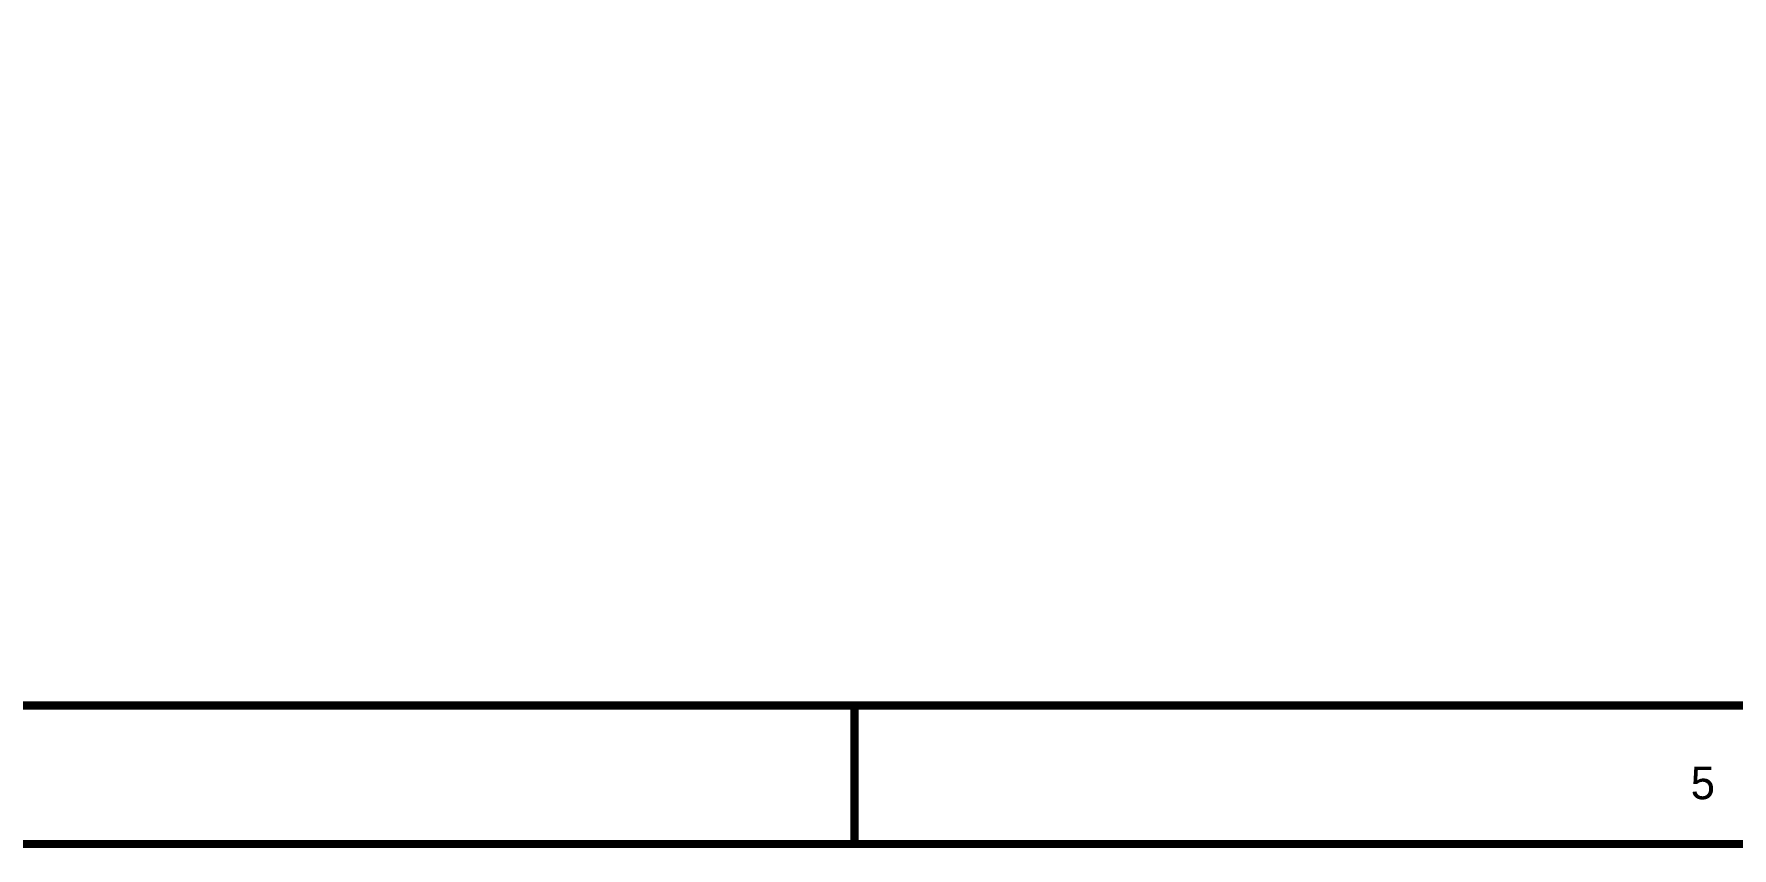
# Model space of a CAD drawing. Header units: inches. Extents: x 0 to 15, y 0 to 9.5.
# Drawn here: x 8.816 to 11.266, y -0.006 to 1.169 of the extents above; entities that cross this region are included whole.
import ezdxf

# ---------------------------------------------------------------- set-up
doc = ezdxf.new("R2010")
doc.units = ezdxf.units.IN
doc.header["$MEASUREMENT"] = 0
doc.layers.add('Sheet', color=255, linetype='Continuous')

msp = doc.modelspace()

# ---------------------------------------------------------------- linework, layer by layer
at = {"layer": 'Sheet'}
for points in [[(0.0029, 9.5, 0.0118, 0.0118, 0), (14.9978, 9.5, 0.0118, 0.0118, 0), (14.9978, 0, 0.0118, 0.0118, 0), (0.0029, 0, 0.0118, 0.0118, 0), (0.0029, 9.5, 0.0118, 0.0118, 0)], [(0.0029, 9.5, 0.0039, 0.0039, 0), (0.0029, 0, 0.0039, 0.0039, 0), (14.9978, 0, 0.0039, 0.0039, 0), (14.9978, 9.5, 0.0039, 0.0039, 0), (0.0029, 9.5, 0.0039, 0.0039, 0), (0.0029, 9.5, 0.0039, 0.0039, 0)], [(0.2026, 9.2995, 0.0118, 0.0118, 0), (14.7981, 9.2995, 0.0118, 0.0118, 0), (14.7981, 0.1998, 0.0118, 0.0118, 0), (0.2026, 0.1998, 0.0118, 0.0118, 0), (0.2026, 9.2995, 0.0118, 0.0118, 0)], [(0.2026, 9.2995, 0.0039, 0.0039, 0), (0.2026, 0.1998, 0.0039, 0.0039, 0), (14.7981, 0.1998, 0.0039, 0.0039, 0), (14.7981, 9.2995, 0.0039, 0.0039, 0), (0.2026, 9.2995, 0.0039, 0.0039, 0), (0.2026, 9.2995, 0.0039, 0.0039, 0)]]:
    msp.add_lwpolyline(points, format="xyseb", close=True, dxfattribs=at)
msp.add_lwpolyline([(9.9994, 0, 0.0118, 0.0118, 0), (9.9994, 0.1998, 0.0118, 0.0118, 0)], format="xyseb", dxfattribs=at)

# ---------------------------------------------------------------- texts
msp.add_text('5', height=0.047, dxfattribs=at).set_placement((11.206, 0.0646))

doc.saveas('drawing.dxf')
